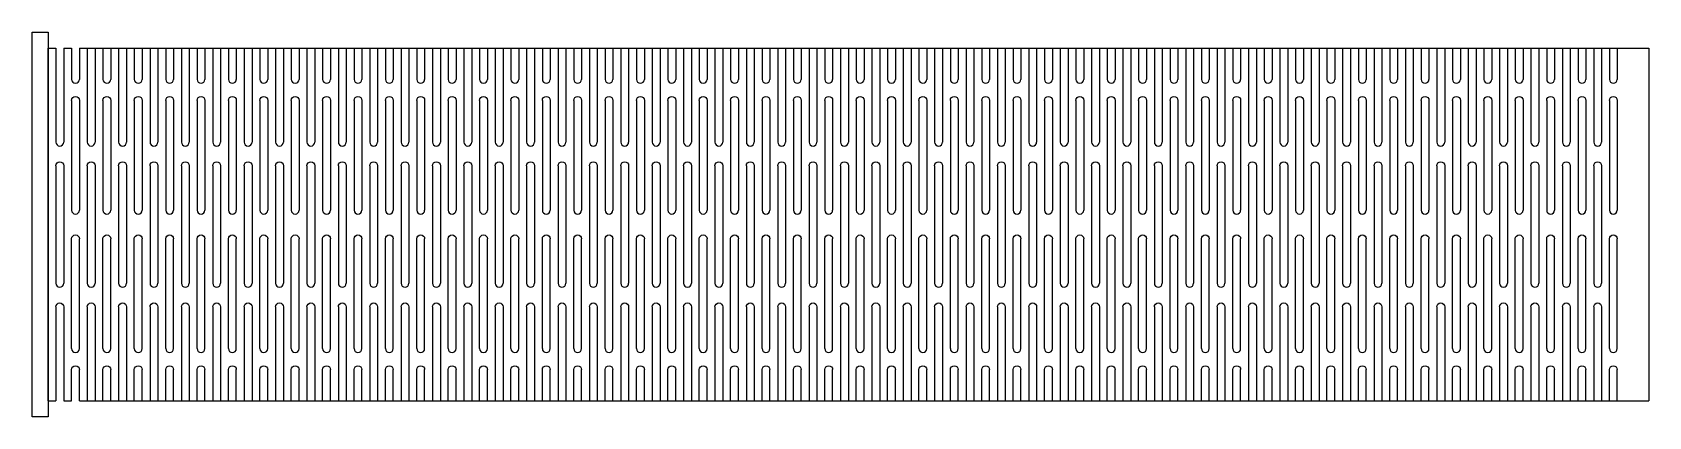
# Model space of a CAD drawing. Extents: x -0.2 to 20.4, y -0.2 to 4.7.
import ezdxf

# ---------------------------------------------------------------- set-up
doc = ezdxf.new("R2010")
doc.units = 0
doc.header["$MEASUREMENT"] = 0
doc.layers.add('VISIBLE', color=7, linetype='CONTINUOUS')

msp = doc.modelspace()

# ---------------------------------------------------------------- linework, layer by layer
at = {"layer": 'VISIBLE'}
for p, q in [((-0.2, 4.7), (0, 4.7)), ((-0.2, -0.2), (-0.2, 4.7)), ((0, 4.7), (0, 4.5)), ((0, 4.5), (0.1, 4.5)), ((0, 4.5), (0, 0)), ((0, 0), (0, 4.5)), ((0.1, 4.5), (0.1, 3.3)), ((0.2, 4.5), (0.3, 4.5)), ((0.2, 4.5), (0.2, 3.3)), ((0.3, 4.5), (0.3, 4.1)), ((0.4, 4.5), (20.4, 4.5)), ((0.4, 4.5), (0.4, 4.1)), ((0.5, 4.5), (0.5, 3.3)), ((0.6, 4.5), (0.6, 3.3)), ((0.7, 4.5), (0.7, 4.1)), ((0.8, 4.5), (0.8, 4.1)), ((0.9, 4.5), (0.9, 3.3)), ((1, 4.5), (1, 3.3)), ((1.1, 4.5), (1.1, 4.1)), ((1.2, 4.5), (1.2, 4.1)), ((1.3, 4.5), (1.3, 3.3)), ((1.4, 4.5), (1.4, 3.3)), ((1.5, 4.5), (1.5, 4.1)), ((1.6, 4.5), (1.6, 4.1)), ((1.7, 4.5), (1.7, 3.3)), ((1.8, 4.5), (1.8, 3.3)), ((1.9, 4.5), (1.9, 4.1)), ((2, 4.5), (2, 4.1)), ((2.1, 4.5), (2.1, 3.3)), ((2.2, 4.5), (2.2, 3.3)), ((2.3, 4.5), (2.3, 4.1)), ((2.4, 4.5), (2.4, 4.1)), ((2.5, 4.5), (2.5, 3.3)), ((2.6, 4.5), (2.6, 3.3)), ((2.7, 4.5), (2.7, 4.1)), ((2.8, 4.5), (2.8, 4.1)), ((2.9, 4.5), (2.9, 3.3)), ((3, 4.5), (3, 3.3)), ((3.1, 4.5), (3.1, 4.1)), ((3.2, 4.5), (3.2, 4.1)), ((3.3, 4.5), (3.3, 3.3)), ((3.4, 4.5), (3.4, 3.3)), ((3.5, 4.5), (3.5, 4.1)), ((3.6, 4.5), (3.6, 4.1)), ((3.7, 4.5), (3.7, 3.3)), ((3.8, 4.5), (3.8, 3.3)), ((3.9, 4.5), (3.9, 4.1)), ((4, 4.5), (4, 4.1)), ((4.1, 4.5), (4.1, 3.3)), ((4.2, 4.5), (4.2, 3.3)), ((4.3, 4.5), (4.3, 4.1)), ((4.4, 4.5), (4.4, 4.1)), ((4.5, 4.5), (4.5, 3.3)), ((4.6, 4.5), (4.6, 3.3)), ((4.7, 4.5), (4.7, 4.1)), ((4.8, 4.5), (4.8, 4.1)), ((4.9, 4.5), (4.9, 3.3)), ((5, 4.5), (5, 3.3)), ((5.1, 4.5), (5.1, 4.1)), ((5.2, 4.5), (5.2, 4.1)), ((5.3, 4.5), (5.3, 3.3)), ((5.4, 4.5), (5.4, 3.3)), ((5.5, 4.5), (5.5, 4.1)), ((5.6, 4.5), (5.6, 4.1)), ((5.7, 4.5), (5.7, 3.3)), ((5.8, 4.5), (5.8, 3.3)), ((5.9, 4.5), (5.9, 4.1)), ((6, 4.5), (6, 4.1)), ((6.1, 4.5), (6.1, 3.3)), ((6.2, 4.5), (6.2, 3.3)), ((6.3, 4.5), (6.3, 4.1)), ((6.4, 4.5), (6.4, 4.1)), ((6.5, 4.5), (6.5, 3.3)), ((6.6, 4.5), (6.6, 3.3)), ((6.7, 4.5), (6.7, 4.1)), ((6.8, 4.5), (6.8, 4.1)), ((6.9, 4.5), (6.9, 3.3)), ((7, 4.5), (7, 3.3)), ((7.1, 4.5), (7.1, 4.1)), ((7.2, 4.5), (7.2, 4.1)), ((7.3, 4.5), (7.3, 3.3)), ((7.4, 4.5), (7.4, 3.3)), ((7.5, 4.5), (7.5, 4.1)), ((7.6, 4.5), (7.6, 4.1)), ((7.7, 4.5), (7.7, 3.3)), ((7.8, 4.5), (7.8, 3.3)), ((7.9, 4.5), (7.9, 4.1)), ((8, 4.5), (8, 4.1)), ((8.1, 4.5), (8.1, 3.3)), ((8.2, 4.5), (8.2, 3.3)), ((8.3, 4.5), (8.3, 4.1)), ((8.4, 4.5), (8.4, 4.1)), ((8.5, 4.5), (8.5, 3.3)), ((8.6, 4.5), (8.6, 3.3)), ((8.7, 4.5), (8.7, 4.1)), ((8.8, 4.5), (8.8, 4.1)), ((8.9, 4.5), (8.9, 3.3)), ((9, 4.5), (9, 3.3)), ((9.1, 4.5), (9.1, 4.1)), ((9.2, 4.5), (9.2, 4.1)), ((9.3, 4.5), (9.3, 3.3)), ((9.4, 4.5), (9.4, 3.3)), ((9.5, 4.5), (9.5, 4.1)), ((9.6, 4.5), (9.6, 4.1)), ((9.7, 4.5), (9.7, 3.3)), ((9.8, 4.5), (9.8, 3.3)), ((9.9, 4.5), (9.9, 4.1)), ((10, 4.5), (10, 4.1)), ((10.1, 4.5), (10.1, 3.3)), ((10.2, 4.5), (10.2, 3.3)), ((10.3, 4.5), (10.3, 4.1)), ((10.4, 4.5), (10.4, 4.1)), ((10.5, 4.5), (10.5, 3.3)), ((10.6, 4.5), (10.6, 3.3)), ((10.7, 4.5), (10.7, 4.1)), ((10.8, 4.5), (10.8, 4.1)), ((10.9, 4.5), (10.9, 3.3)), ((11, 4.5), (11, 3.3)), ((11.1, 4.5), (11.1, 4.1)), ((11.2, 4.5), (11.2, 4.1)), ((11.3, 4.5), (11.3, 3.3)), ((11.4, 4.5), (11.4, 3.3)), ((11.5, 4.5), (11.5, 4.1)), ((11.6, 4.5), (11.6, 4.1)), ((11.7, 4.5), (11.7, 3.3)), ((11.8, 4.5), (11.8, 3.3)), ((11.9, 4.5), (11.9, 4.1)), ((12, 4.5), (12, 4.1)), ((12.1, 4.5), (12.1, 3.3)), ((12.2, 4.5), (12.2, 3.3)), ((12.3, 4.5), (12.3, 4.1)), ((12.4, 4.5), (12.4, 4.1)), ((12.5, 4.5), (12.5, 3.3)), ((12.6, 4.5), (12.6, 3.3)), ((12.7, 4.5), (12.7, 4.1)), ((12.8, 4.5), (12.8, 4.1)), ((12.9, 4.5), (12.9, 3.3)), ((13, 4.5), (13, 3.3)), ((13.1, 4.5), (13.1, 4.1)), ((13.2, 4.5), (13.2, 4.1)), ((13.3, 4.5), (13.3, 3.3)), ((13.4, 4.5), (13.4, 3.3)), ((13.5, 4.5), (13.5, 4.1)), ((13.6, 4.5), (13.6, 4.1)), ((13.7, 4.5), (13.7, 3.3)), ((13.8, 4.5), (13.8, 3.3)), ((13.9, 4.5), (13.9, 4.1)), ((14, 4.5), (14, 4.1)), ((14.1, 4.5), (14.1, 3.3)), ((14.2, 4.5), (14.2, 3.3)), ((14.3, 4.5), (14.3, 4.1)), ((14.4, 4.5), (14.4, 4.1)), ((14.5, 4.5), (14.5, 3.3)), ((14.6, 4.5), (14.6, 3.3)), ((14.7, 4.5), (14.7, 4.1)), ((14.8, 4.5), (14.8, 4.1)), ((14.9, 4.5), (14.9, 3.3)), ((15, 4.5), (15, 3.3)), ((15.1, 4.5), (15.1, 4.1)), ((15.2, 4.5), (15.2, 4.1)), ((15.3, 4.5), (15.3, 3.3)), ((15.4, 4.5), (15.4, 3.3)), ((15.5, 4.5), (15.5, 4.1)), ((15.6, 4.5), (15.6, 4.1)), ((15.7, 4.5), (15.7, 3.3)), ((15.8, 4.5), (15.8, 3.3)), ((15.9, 4.5), (15.9, 4.1)), ((16, 4.5), (16, 4.1)), ((16.1, 4.5), (16.1, 3.3)), ((16.2, 4.5), (16.2, 3.3)), ((16.3, 4.5), (16.3, 4.1)), ((16.4, 4.5), (16.4, 4.1)), ((16.5, 4.5), (16.5, 3.3)), ((16.6, 4.5), (16.6, 3.3)), ((16.7, 4.5), (16.7, 4.1)), ((16.8, 4.5), (16.8, 4.1)), ((16.9, 4.5), (16.9, 3.3)), ((17, 4.5), (17, 3.3)), ((17.1, 4.5), (17.1, 4.1)), ((17.2, 4.5), (17.2, 4.1)), ((17.3, 4.5), (17.3, 3.3)), ((17.4, 4.5), (17.4, 3.3)), ((17.5, 4.5), (17.5, 4.1)), ((17.6, 4.5), (17.6, 4.1)), ((17.7, 4.5), (17.7, 3.3)), ((17.8, 4.5), (17.8, 3.3)), ((17.9, 4.5), (17.9, 4.1)), ((18, 4.5), (18, 4.1)), ((18.1, 4.5), (18.1, 3.3)), ((18.2, 4.5), (18.2, 3.3)), ((18.3, 4.5), (18.3, 4.1)), ((18.4, 4.5), (18.4, 4.1)), ((18.5, 4.5), (18.5, 3.3)), ((18.6, 4.5), (18.6, 3.3)), ((18.7, 4.5), (18.7, 4.1)), ((18.8, 4.5), (18.8, 4.1)), ((18.9, 4.5), (18.9, 3.3)), ((19, 4.5), (19, 3.3)), ((19.1, 4.5), (19.1, 4.1)), ((19.2, 4.5), (19.2, 4.1)), ((19.3, 4.5), (19.3, 3.3)), ((19.4, 4.5), (19.4, 3.3)), ((19.5, 4.5), (19.5, 4.1)), ((19.6, 4.5), (19.6, 4.1)), ((19.7, 4.5), (19.7, 3.3)), ((19.8, 4.5), (19.8, 3.3)), ((19.9, 4.5), (19.9, 4.1)), ((20, 4.5), (20, 4.1)), ((20.4, 4.5), (20.4, 0)), ((0.3, 3.832), (0.3, 2.432)), ((0.4, 3.832), (0.4, 2.432)), ((0.7, 3.832), (0.7, 2.432)), ((0.8, 3.832), (0.8, 2.432)), ((1.1, 3.832), (1.1, 2.432)), ((1.2, 3.832), (1.2, 2.432)), ((1.5, 3.832), (1.5, 2.432)), ((1.6, 3.832), (1.6, 2.432)), ((1.9, 3.832), (1.9, 2.432)), ((2, 3.832), (2, 2.432)), ((2.3, 3.832), (2.3, 2.432)), ((2.4, 3.832), (2.4, 2.432)), ((2.7, 3.832), (2.7, 2.432)), ((2.8, 3.832), (2.8, 2.432)), ((3.1, 3.832), (3.1, 2.432)), ((3.2, 3.832), (3.2, 2.432)), ((3.5, 3.832), (3.5, 2.432)), ((3.6, 3.832), (3.6, 2.432)), ((3.9, 3.832), (3.9, 2.432)), ((4, 3.832), (4, 2.432)), ((4.3, 3.832), (4.3, 2.432)), ((4.4, 3.832), (4.4, 2.432)), ((4.7, 3.832), (4.7, 2.432)), ((4.8, 3.832), (4.8, 2.432)), ((5.1, 3.832), (5.1, 2.432)), ((5.2, 3.832), (5.2, 2.432)), ((5.5, 3.832), (5.5, 2.432)), ((5.6, 3.832), (5.6, 2.432)), ((5.9, 3.832), (5.9, 2.432)), ((6, 3.832), (6, 2.432)), ((6.3, 3.832), (6.3, 2.432)), ((6.4, 3.832), (6.4, 2.432)), ((6.7, 3.832), (6.7, 2.432)), ((6.8, 3.832), (6.8, 2.432)), ((7.1, 3.832), (7.1, 2.432)), ((7.2, 3.832), (7.2, 2.432)), ((7.5, 3.832), (7.5, 2.432)), ((7.6, 3.832), (7.6, 2.432)), ((7.9, 3.832), (7.9, 2.432)), ((8, 3.832), (8, 2.432)), ((8.3, 3.832), (8.3, 2.432)), ((8.4, 3.832), (8.4, 2.432)), ((8.7, 3.832), (8.7, 2.432)), ((8.8, 3.832), (8.8, 2.432)), ((9.1, 3.832), (9.1, 2.432)), ((9.2, 3.832), (9.2, 2.432)), ((9.5, 3.832), (9.5, 2.432)), ((9.6, 3.832), (9.6, 2.432)), ((9.9, 3.832), (9.9, 2.432)), ((10, 3.832), (10, 2.432)), ((10.3, 3.832), (10.3, 2.432)), ((10.4, 3.832), (10.4, 2.432)), ((10.7, 3.832), (10.7, 2.432)), ((10.8, 3.832), (10.8, 2.432)), ((11.1, 3.832), (11.1, 2.432)), ((11.2, 3.832), (11.2, 2.432)), ((11.5, 3.832), (11.5, 2.432)), ((11.6, 3.832), (11.6, 2.432)), ((11.9, 3.832), (11.9, 2.432)), ((12, 3.832), (12, 2.432)), ((12.3, 3.832), (12.3, 2.432)), ((12.4, 3.832), (12.4, 2.432)), ((12.7, 3.832), (12.7, 2.432)), ((12.8, 3.832), (12.8, 2.432)), ((13.1, 3.832), (13.1, 2.432)), ((13.2, 3.832), (13.2, 2.432)), ((13.5, 3.832), (13.5, 2.432)), ((13.6, 3.832), (13.6, 2.432)), ((13.9, 3.832), (13.9, 2.432)), ((14, 3.832), (14, 2.432)), ((14.3, 3.832), (14.3, 2.432)), ((14.4, 3.832), (14.4, 2.432)), ((14.7, 3.832), (14.7, 2.432)), ((14.8, 3.832), (14.8, 2.432)), ((15.1, 3.832), (15.1, 2.432)), ((15.2, 3.832), (15.2, 2.432)), ((15.5, 3.832), (15.5, 2.432)), ((15.6, 3.832), (15.6, 2.432)), ((15.9, 3.832), (15.9, 2.432)), ((16, 3.832), (16, 2.432)), ((16.3, 3.832), (16.3, 2.432)), ((16.4, 3.832), (16.4, 2.432)), ((16.7, 3.832), (16.7, 2.432)), ((16.8, 3.832), (16.8, 2.432)), ((17.1, 3.832), (17.1, 2.432)), ((17.2, 3.832), (17.2, 2.432)), ((17.5, 3.832), (17.5, 2.432)), ((17.6, 3.832), (17.6, 2.432)), ((17.9, 3.832), (17.9, 2.432)), ((18, 3.832), (18, 2.432)), ((18.3, 3.832), (18.3, 2.432)), ((18.4, 3.832), (18.4, 2.432)), ((18.7, 3.832), (18.7, 2.432)), ((18.8, 3.832), (18.8, 2.432)), ((19.1, 3.832), (19.1, 2.432)), ((19.2, 3.832), (19.2, 2.432)), ((19.5, 3.832), (19.5, 2.432)), ((19.6, 3.832), (19.6, 2.432)), ((19.9, 3.832), (19.9, 2.432)), ((20, 3.832), (20, 2.432)), ((0.1, 3), (0.1, 1.5)), ((0.2, 3), (0.2, 1.5)), ((0.5, 3), (0.5, 1.5)), ((0.6, 3), (0.6, 1.5)), ((0.9, 3), (0.9, 1.5)), ((1, 3), (1, 1.5)), ((1.3, 3), (1.3, 1.5)), ((1.4, 3), (1.4, 1.5)), ((1.7, 3), (1.7, 1.5)), ((1.8, 3), (1.8, 1.5)), ((2.1, 3), (2.1, 1.5)), ((2.2, 3), (2.2, 1.5)), ((2.5, 3), (2.5, 1.5)), ((2.6, 3), (2.6, 1.5)), ((2.9, 3), (2.9, 1.5)), ((3, 3), (3, 1.5)), ((3.3, 3), (3.3, 1.5)), ((3.4, 3), (3.4, 1.5)), ((3.7, 3), (3.7, 1.5)), ((3.8, 3), (3.8, 1.5)), ((4.1, 3), (4.1, 1.5)), ((4.2, 3), (4.2, 1.5)), ((4.5, 3), (4.5, 1.5)), ((4.6, 3), (4.6, 1.5)), ((4.9, 3), (4.9, 1.5)), ((5, 3), (5, 1.5)), ((5.3, 3), (5.3, 1.5)), ((5.4, 3), (5.4, 1.5)), ((5.7, 3), (5.7, 1.5)), ((5.8, 3), (5.8, 1.5)), ((6.1, 3), (6.1, 1.5)), ((6.2, 3), (6.2, 1.5)), ((6.5, 3), (6.5, 1.5)), ((6.6, 3), (6.6, 1.5)), ((6.9, 3), (6.9, 1.5)), ((7, 3), (7, 1.5)), ((7.3, 3), (7.3, 1.5)), ((7.4, 3), (7.4, 1.5)), ((7.7, 3), (7.7, 1.5)), ((7.8, 3), (7.8, 1.5)), ((8.1, 3), (8.1, 1.5)), ((8.2, 3), (8.2, 1.5)), ((8.5, 3), (8.5, 1.5)), ((8.6, 3), (8.6, 1.5)), ((8.9, 3), (8.9, 1.5)), ((9, 3), (9, 1.5)), ((9.3, 3), (9.3, 1.5)), ((9.4, 3), (9.4, 1.5)), ((9.7, 3), (9.7, 1.5)), ((9.8, 3), (9.8, 1.5)), ((10.1, 3), (10.1, 1.5)), ((10.2, 3), (10.2, 1.5)), ((10.5, 3), (10.5, 1.5)), ((10.6, 3), (10.6, 1.5)), ((10.9, 3), (10.9, 1.5)), ((11, 3), (11, 1.5)), ((11.3, 3), (11.3, 1.5)), ((11.4, 3), (11.4, 1.5)), ((11.7, 3), (11.7, 1.5)), ((11.8, 3), (11.8, 1.5)), ((12.1, 3), (12.1, 1.5)), ((12.2, 3), (12.2, 1.5)), ((12.5, 3), (12.5, 1.5)), ((12.6, 3), (12.6, 1.5)), ((12.9, 3), (12.9, 1.5)), ((13, 3), (13, 1.5)), ((13.3, 3), (13.3, 1.5)), ((13.4, 3), (13.4, 1.5)), ((13.7, 3), (13.7, 1.5)), ((13.8, 3), (13.8, 1.5)), ((14.1, 3), (14.1, 1.5)), ((14.2, 3), (14.2, 1.5)), ((14.5, 3), (14.5, 1.5)), ((14.6, 3), (14.6, 1.5)), ((14.9, 3), (14.9, 1.5)), ((15, 3), (15, 1.5)), ((15.3, 3), (15.3, 1.5)), ((15.4, 3), (15.4, 1.5)), ((15.7, 3), (15.7, 1.5)), ((15.8, 3), (15.8, 1.5)), ((16.1, 3), (16.1, 1.5)), ((16.2, 3), (16.2, 1.5)), ((16.5, 3), (16.5, 1.5)), ((16.6, 3), (16.6, 1.5)), ((16.9, 3), (16.9, 1.5)), ((17, 3), (17, 1.5)), ((17.3, 3), (17.3, 1.5)), ((17.4, 3), (17.4, 1.5)), ((17.7, 3), (17.7, 1.5)), ((17.8, 3), (17.8, 1.5)), ((18.1, 3), (18.1, 1.5)), ((18.2, 3), (18.2, 1.5)), ((18.5, 3), (18.5, 1.5)), ((18.6, 3), (18.6, 1.5)), ((18.9, 3), (18.9, 1.5)), ((19, 3), (19, 1.5)), ((19.3, 3), (19.3, 1.5)), ((19.4, 3), (19.4, 1.5)), ((19.7, 3), (19.7, 1.5)), ((19.8, 3), (19.8, 1.5)), ((0.3, 0.668), (0.3, 2.068)), ((0.4, 0.668), (0.4, 2.068)), ((0.7, 0.668), (0.7, 2.068)), ((0.8, 0.668), (0.8, 2.068)), ((1.1, 0.668), (1.1, 2.068)), ((1.2, 0.668), (1.2, 2.068)), ((1.5, 0.668), (1.5, 2.068)), ((1.6, 0.668), (1.6, 2.068)), ((1.9, 0.668), (1.9, 2.068)), ((2, 0.668), (2, 2.068)), ((2.3, 0.668), (2.3, 2.068)), ((2.4, 0.668), (2.4, 2.068)), ((2.7, 0.668), (2.7, 2.068)), ((2.8, 0.668), (2.8, 2.068)), ((3.1, 0.668), (3.1, 2.068)), ((3.2, 0.668), (3.2, 2.068)), ((3.5, 0.668), (3.5, 2.068)), ((3.6, 0.668), (3.6, 2.068)), ((3.9, 0.668), (3.9, 2.068)), ((4, 0.668), (4, 2.068)), ((4.3, 0.668), (4.3, 2.068)), ((4.4, 0.668), (4.4, 2.068)), ((4.7, 0.668), (4.7, 2.068)), ((4.8, 0.668), (4.8, 2.068)), ((5.1, 0.668), (5.1, 2.068)), ((5.2, 0.668), (5.2, 2.068)), ((5.5, 0.668), (5.5, 2.068)), ((5.6, 0.668), (5.6, 2.068)), ((5.9, 0.668), (5.9, 2.068)), ((6, 0.668), (6, 2.068)), ((6.3, 0.668), (6.3, 2.068)), ((6.4, 0.668), (6.4, 2.068)), ((6.7, 0.668), (6.7, 2.068)), ((6.8, 0.668), (6.8, 2.068)), ((7.1, 0.668), (7.1, 2.068)), ((7.2, 0.668), (7.2, 2.068)), ((7.5, 0.668), (7.5, 2.068)), ((7.6, 0.668), (7.6, 2.068)), ((7.9, 0.668), (7.9, 2.068)), ((8, 0.668), (8, 2.068)), ((8.3, 0.668), (8.3, 2.068)), ((8.4, 0.668), (8.4, 2.068)), ((8.7, 0.668), (8.7, 2.068)), ((8.8, 0.668), (8.8, 2.068)), ((9.1, 0.668), (9.1, 2.068)), ((9.2, 0.668), (9.2, 2.068)), ((9.5, 0.668), (9.5, 2.068)), ((9.6, 0.668), (9.6, 2.068)), ((9.9, 0.668), (9.9, 2.068)), ((10, 0.668), (10, 2.068)), ((10.3, 0.668), (10.3, 2.068)), ((10.4, 0.668), (10.4, 2.068)), ((10.7, 0.668), (10.7, 2.068)), ((10.8, 0.668), (10.8, 2.068)), ((11.1, 0.668), (11.1, 2.068)), ((11.2, 0.668), (11.2, 2.068)), ((11.5, 0.668), (11.5, 2.068)), ((11.6, 0.668), (11.6, 2.068)), ((11.9, 0.668), (11.9, 2.068)), ((12, 0.668), (12, 2.068)), ((12.3, 0.668), (12.3, 2.068)), ((12.4, 0.668), (12.4, 2.068)), ((12.7, 0.668), (12.7, 2.068)), ((12.8, 0.668), (12.8, 2.068)), ((13.1, 0.668), (13.1, 2.068)), ((13.2, 0.668), (13.2, 2.068)), ((13.5, 0.668), (13.5, 2.068)), ((13.6, 0.668), (13.6, 2.068)), ((13.9, 0.668), (13.9, 2.068)), ((14, 0.668), (14, 2.068)), ((14.3, 0.668), (14.3, 2.068)), ((14.4, 0.668), (14.4, 2.068)), ((14.7, 0.668), (14.7, 2.068)), ((14.8, 0.668), (14.8, 2.068)), ((15.1, 0.668), (15.1, 2.068)), ((15.2, 0.668), (15.2, 2.068)), ((15.5, 0.668), (15.5, 2.068)), ((15.6, 0.668), (15.6, 2.068)), ((15.9, 0.668), (15.9, 2.068)), ((16, 0.668), (16, 2.068)), ((16.3, 0.668), (16.3, 2.068)), ((16.4, 0.668), (16.4, 2.068)), ((16.7, 0.668), (16.7, 2.068)), ((16.8, 0.668), (16.8, 2.068)), ((17.1, 0.668), (17.1, 2.068)), ((17.2, 0.668), (17.2, 2.068)), ((17.5, 0.668), (17.5, 2.068)), ((17.6, 0.668), (17.6, 2.068)), ((17.9, 0.668), (17.9, 2.068)), ((18, 0.668), (18, 2.068)), ((18.3, 0.668), (18.3, 2.068)), ((18.4, 0.668), (18.4, 2.068)), ((18.7, 0.668), (18.7, 2.068)), ((18.8, 0.668), (18.8, 2.068)), ((19.1, 0.668), (19.1, 2.068)), ((19.2, 0.668), (19.2, 2.068)), ((19.5, 0.668), (19.5, 2.068)), ((19.6, 0.668), (19.6, 2.068)), ((19.9, 0.668), (19.9, 2.068)), ((20, 0.668), (20, 2.068)), ((0.1, 1.2), (0.1, 0)), ((0.2, 1.2), (0.2, 0)), ((0.5, 1.2), (0.5, 0)), ((0.6, 1.2), (0.6, 0)), ((0.9, 1.2), (0.9, 0)), ((1, 1.2), (1, 0)), ((1.3, 1.2), (1.3, 0)), ((1.4, 1.2), (1.4, 0)), ((1.7, 1.2), (1.7, 0)), ((1.8, 1.2), (1.8, 0)), ((2.1, 1.2), (2.1, 0)), ((2.2, 1.2), (2.2, 0)), ((2.5, 1.2), (2.5, 0)), ((2.6, 1.2), (2.6, 0)), ((2.9, 1.2), (2.9, 0)), ((3, 1.2), (3, 0)), ((3.3, 1.2), (3.3, 0)), ((3.4, 1.2), (3.4, 0)), ((3.7, 1.2), (3.7, 0)), ((3.8, 1.2), (3.8, 0)), ((4.1, 1.2), (4.1, 0)), ((4.2, 1.2), (4.2, 0)), ((4.5, 1.2), (4.5, 0)), ((4.6, 1.2), (4.6, 0)), ((4.9, 1.2), (4.9, 0)), ((5, 1.2), (5, 0)), ((5.3, 1.2), (5.3, 0)), ((5.4, 1.2), (5.4, 0)), ((5.7, 1.2), (5.7, 0)), ((5.8, 1.2), (5.8, 0)), ((6.1, 1.2), (6.1, 0)), ((6.2, 1.2), (6.2, 0)), ((6.5, 1.2), (6.5, 0)), ((6.6, 1.2), (6.6, 0)), ((6.9, 1.2), (6.9, 0)), ((7, 1.2), (7, 0)), ((7.3, 1.2), (7.3, 0)), ((7.4, 1.2), (7.4, 0)), ((7.7, 1.2), (7.7, 0)), ((7.8, 1.2), (7.8, 0)), ((8.1, 1.2), (8.1, 0)), ((8.2, 1.2), (8.2, 0)), ((8.5, 1.2), (8.5, 0)), ((8.6, 1.2), (8.6, 0)), ((8.9, 1.2), (8.9, 0)), ((9, 1.2), (9, 0)), ((9.3, 1.2), (9.3, 0)), ((9.4, 1.2), (9.4, 0)), ((9.7, 1.2), (9.7, 0)), ((9.8, 1.2), (9.8, 0)), ((10.1, 1.2), (10.1, 0)), ((10.2, 1.2), (10.2, 0)), ((10.5, 1.2), (10.5, 0)), ((10.6, 1.2), (10.6, 0)), ((10.9, 1.2), (10.9, 0)), ((11, 1.2), (11, 0)), ((11.3, 1.2), (11.3, 0)), ((11.4, 1.2), (11.4, 0)), ((11.7, 1.2), (11.7, 0)), ((11.8, 1.2), (11.8, 0)), ((12.1, 1.2), (12.1, 0)), ((12.2, 1.2), (12.2, 0)), ((12.5, 1.2), (12.5, 0)), ((12.6, 1.2), (12.6, 0)), ((12.9, 1.2), (12.9, 0)), ((13, 1.2), (13, 0)), ((13.3, 1.2), (13.3, 0)), ((13.4, 1.2), (13.4, 0)), ((13.7, 1.2), (13.7, 0)), ((13.8, 1.2), (13.8, 0)), ((14.1, 1.2), (14.1, 0)), ((14.2, 1.2), (14.2, 0)), ((14.5, 1.2), (14.5, 0)), ((14.6, 1.2), (14.6, 0)), ((14.9, 1.2), (14.9, 0)), ((15, 1.2), (15, 0)), ((15.3, 1.2), (15.3, 0)), ((15.4, 1.2), (15.4, 0)), ((15.7, 1.2), (15.7, 0)), ((15.8, 1.2), (15.8, 0)), ((16.1, 1.2), (16.1, 0)), ((16.2, 1.2), (16.2, 0)), ((16.5, 1.2), (16.5, 0)), ((16.6, 1.2), (16.6, 0)), ((16.9, 1.2), (16.9, 0)), ((17, 1.2), (17, 0)), ((17.3, 1.2), (17.3, 0)), ((17.4, 1.2), (17.4, 0)), ((17.7, 1.2), (17.7, 0)), ((17.8, 1.2), (17.8, 0)), ((18.1, 1.2), (18.1, 0)), ((18.2, 1.2), (18.2, 0)), ((18.5, 1.2), (18.5, 0)), ((18.6, 1.2), (18.6, 0)), ((18.9, 1.2), (18.9, 0)), ((19, 1.2), (19, 0)), ((19.3, 1.2), (19.3, 0)), ((19.4, 1.2), (19.4, 0)), ((19.7, 1.2), (19.7, 0)), ((19.8, 1.2), (19.8, 0)), ((0.3, 0), (0.3, 0.4)), ((0.4, 0), (0.4, 0.4)), ((0.7, 0), (0.7, 0.4)), ((0.8, 0), (0.8, 0.4)), ((1.1, 0), (1.1, 0.4)), ((1.2, 0), (1.2, 0.4)), ((1.5, 0), (1.5, 0.4)), ((1.6, 0), (1.6, 0.4)), ((1.9, 0), (1.9, 0.4)), ((2, 0), (2, 0.4)), ((2.3, 0), (2.3, 0.4)), ((2.4, 0), (2.4, 0.4)), ((2.7, 0), (2.7, 0.4)), ((2.8, 0), (2.8, 0.4)), ((3.1, 0), (3.1, 0.4)), ((3.2, 0), (3.2, 0.4)), ((3.5, 0), (3.5, 0.4)), ((3.6, 0), (3.6, 0.4)), ((3.9, 0), (3.9, 0.4)), ((4, 0), (4, 0.4)), ((4.3, 0), (4.3, 0.4)), ((4.4, 0), (4.4, 0.4)), ((4.7, 0), (4.7, 0.4)), ((4.8, 0), (4.8, 0.4)), ((5.1, 0), (5.1, 0.4)), ((5.2, 0), (5.2, 0.4)), ((5.5, 0), (5.5, 0.4)), ((5.6, 0), (5.6, 0.4)), ((5.9, 0), (5.9, 0.4)), ((6, 0), (6, 0.4)), ((6.3, 0), (6.3, 0.4)), ((6.4, 0), (6.4, 0.4)), ((6.7, 0), (6.7, 0.4)), ((6.8, 0), (6.8, 0.4)), ((7.1, 0), (7.1, 0.4)), ((7.2, 0), (7.2, 0.4)), ((7.5, 0), (7.5, 0.4)), ((7.6, 0), (7.6, 0.4)), ((7.9, 0), (7.9, 0.4)), ((8, 0), (8, 0.4)), ((8.3, 0), (8.3, 0.4)), ((8.4, 0), (8.4, 0.4)), ((8.7, 0), (8.7, 0.4)), ((8.8, 0), (8.8, 0.4)), ((9.1, 0), (9.1, 0.4)), ((9.2, 0), (9.2, 0.4)), ((9.5, 0), (9.5, 0.4)), ((9.6, 0), (9.6, 0.4)), ((9.9, 0), (9.9, 0.4)), ((10, 0), (10, 0.4)), ((10.3, 0), (10.3, 0.4)), ((10.4, 0), (10.4, 0.4)), ((10.7, 0), (10.7, 0.4)), ((10.8, 0), (10.8, 0.4)), ((11.1, 0), (11.1, 0.4)), ((11.2, 0), (11.2, 0.4)), ((11.5, 0), (11.5, 0.4)), ((11.6, 0), (11.6, 0.4)), ((11.9, 0), (11.9, 0.4)), ((12, 0), (12, 0.4)), ((12.3, 0), (12.3, 0.4)), ((12.4, 0), (12.4, 0.4)), ((12.7, 0), (12.7, 0.4)), ((12.8, 0), (12.8, 0.4)), ((13.1, 0), (13.1, 0.4)), ((13.2, 0), (13.2, 0.4)), ((13.5, 0), (13.5, 0.4)), ((13.6, 0), (13.6, 0.4)), ((13.9, 0), (13.9, 0.4)), ((14, 0), (14, 0.4)), ((14.3, 0), (14.3, 0.4)), ((14.4, 0), (14.4, 0.4)), ((14.7, 0), (14.7, 0.4)), ((14.8, 0), (14.8, 0.4)), ((15.1, 0), (15.1, 0.4)), ((15.2, 0), (15.2, 0.4)), ((15.5, 0), (15.5, 0.4)), ((15.6, 0), (15.6, 0.4)), ((15.9, 0), (15.9, 0.4)), ((16, 0), (16, 0.4)), ((16.3, 0), (16.3, 0.4)), ((16.4, 0), (16.4, 0.4)), ((16.7, 0), (16.7, 0.4)), ((16.8, 0), (16.8, 0.4)), ((17.1, 0), (17.1, 0.4)), ((17.2, 0), (17.2, 0.4)), ((17.5, 0), (17.5, 0.4)), ((17.6, 0), (17.6, 0.4)), ((17.9, 0), (17.9, 0.4)), ((18, 0), (18, 0.4)), ((18.3, 0), (18.3, 0.4)), ((18.4, 0), (18.4, 0.4)), ((18.7, 0), (18.7, 0.4)), ((18.8, 0), (18.8, 0.4)), ((19.1, 0), (19.1, 0.4)), ((19.2, 0), (19.2, 0.4)), ((19.5, 0), (19.5, 0.4)), ((19.6, 0), (19.6, 0.4)), ((19.9, 0), (19.9, 0.4)), ((20, 0), (20, 0.4)), ((0, 0), (0.1, 0)), ((0, 0), (0.1, 0)), ((0, 0), (0, -0.2)), ((0.2, 0), (0.3, 0)), ((0.2, 0), (0.3, 0)), ((0.4, 0), (0.5, 0)), ((0.4, 0), (20.4, 0)), ((0, -0.2), (-0.2, -0.2))]:
    msp.add_line(p, q, dxfattribs=at)
for centre in [(0.35, 4.1), (0.75, 4.1), (1.15, 4.1), (1.55, 4.1), (1.95, 4.1), (2.35, 4.1), (2.75, 4.1), (3.15, 4.1), (3.55, 4.1), (3.95, 4.1), (4.35, 4.1), (4.75, 4.1), (5.15, 4.1), (5.55, 4.1), (5.95, 4.1), (6.35, 4.1), (6.75, 4.1), (7.15, 4.1), (7.55, 4.1), (7.95, 4.1), (8.35, 4.1), (8.75, 4.1), (9.15, 4.1), (9.55, 4.1), (9.95, 4.1), (10.35, 4.1), (10.75, 4.1), (11.15, 4.1), (11.55, 4.1), (11.95, 4.1), (12.35, 4.1), (12.75, 4.1), (13.15, 4.1), (13.55, 4.1), (13.95, 4.1), (14.35, 4.1), (14.75, 4.1), (15.15, 4.1), (15.55, 4.1), (15.95, 4.1), (16.35, 4.1), (16.75, 4.1), (17.15, 4.1), (17.55, 4.1), (17.95, 4.1), (18.35, 4.1), (18.75, 4.1), (19.15, 4.1), (19.55, 4.1), (19.95, 4.1), (0.15, 3.3), (0.55, 3.3), (0.95, 3.3), (1.35, 3.3), (1.75, 3.3), (2.15, 3.3), (2.55, 3.3), (2.95, 3.3), (3.35, 3.3), (3.75, 3.3), (4.15, 3.3), (4.55, 3.3), (4.95, 3.3), (5.35, 3.3), (5.75, 3.3), (6.15, 3.3), (6.55, 3.3), (6.95, 3.3), (7.35, 3.3), (7.75, 3.3), (8.15, 3.3), (8.55, 3.3), (8.95, 3.3), (9.35, 3.3), (9.75, 3.3), (10.15, 3.3), (10.55, 3.3), (10.95, 3.3), (11.35, 3.3), (11.75, 3.3), (12.15, 3.3), (12.55, 3.3), (12.95, 3.3), (13.35, 3.3), (13.75, 3.3), (14.15, 3.3), (14.55, 3.3), (14.95, 3.3), (15.35, 3.3), (15.75, 3.3), (16.15, 3.3), (16.55, 3.3), (16.95, 3.3), (17.35, 3.3), (17.75, 3.3), (18.15, 3.3), (18.55, 3.3), (18.95, 3.3), (19.35, 3.3), (19.75, 3.3), (0.35, 2.432), (0.75, 2.432), (1.15, 2.432), (1.55, 2.432), (1.95, 2.432), (2.35, 2.432), (2.75, 2.432), (3.15, 2.432), (3.55, 2.432), (3.95, 2.432), (4.35, 2.432), (4.75, 2.432), (5.15, 2.432), (5.55, 2.432), (5.95, 2.432), (6.35, 2.432), (6.75, 2.432), (7.15, 2.432), (7.55, 2.432), (7.95, 2.432), (8.35, 2.432), (8.75, 2.432), (9.15, 2.432), (9.55, 2.432), (9.95, 2.432), (10.35, 2.432), (10.75, 2.432), (11.15, 2.432), (11.55, 2.432), (11.95, 2.432), (12.35, 2.432), (12.75, 2.432), (13.15, 2.432), (13.55, 2.432), (13.95, 2.432), (14.35, 2.432), (14.75, 2.432), (15.15, 2.432), (15.55, 2.432), (15.95, 2.432), (16.35, 2.432), (16.75, 2.432), (17.15, 2.432), (17.55, 2.432), (17.95, 2.432), (18.35, 2.432), (18.75, 2.432), (19.15, 2.432), (19.55, 2.432), (19.95, 2.432), (0.15, 1.5), (0.55, 1.5), (0.95, 1.5), (1.35, 1.5), (1.75, 1.5), (2.15, 1.5), (2.55, 1.5), (2.95, 1.5), (3.35, 1.5), (3.75, 1.5), (4.15, 1.5), (4.55, 1.5), (4.95, 1.5), (5.35, 1.5), (5.75, 1.5), (6.15, 1.5), (6.55, 1.5), (6.95, 1.5), (7.35, 1.5), (7.75, 1.5), (8.15, 1.5), (8.55, 1.5), (8.95, 1.5), (9.35, 1.5), (9.75, 1.5), (10.15, 1.5), (10.55, 1.5), (10.95, 1.5), (11.35, 1.5), (11.75, 1.5), (12.15, 1.5), (12.55, 1.5), (12.95, 1.5), (13.35, 1.5), (13.75, 1.5), (14.15, 1.5), (14.55, 1.5), (14.95, 1.5), (15.35, 1.5), (15.75, 1.5), (16.15, 1.5), (16.55, 1.5), (16.95, 1.5), (17.35, 1.5), (17.75, 1.5), (18.15, 1.5), (18.55, 1.5), (18.95, 1.5), (19.35, 1.5), (19.75, 1.5), (0.35, 0.668), (0.75, 0.668), (1.15, 0.668), (1.55, 0.668), (1.95, 0.668), (2.35, 0.668), (2.75, 0.668), (3.15, 0.668), (3.55, 0.668), (3.95, 0.668), (4.35, 0.668), (4.75, 0.668), (5.15, 0.668), (5.55, 0.668), (5.95, 0.668), (6.35, 0.668), (6.75, 0.668), (7.15, 0.668), (7.55, 0.668), (7.95, 0.668), (8.35, 0.668), (8.75, 0.668), (9.15, 0.668), (9.55, 0.668), (9.95, 0.668), (10.35, 0.668), (10.75, 0.668), (11.15, 0.668), (11.55, 0.668), (11.95, 0.668), (12.35, 0.668), (12.75, 0.668), (13.15, 0.668), (13.55, 0.668), (13.95, 0.668), (14.35, 0.668), (14.75, 0.668), (15.15, 0.668), (15.55, 0.668), (15.95, 0.668), (16.35, 0.668), (16.75, 0.668), (17.15, 0.668), (17.55, 0.668), (17.95, 0.668), (18.35, 0.668), (18.75, 0.668), (19.15, 0.668), (19.55, 0.668), (19.95, 0.668)]:
    msp.add_arc(centre, 0.05, 180, 0, dxfattribs=at)
at = {"layer": 'VISIBLE', "extrusion": (0, 0, -1)}
for centre in [(-0.35, 3.832), (-0.75, 3.832), (-1.15, 3.832), (-1.55, 3.832), (-1.95, 3.832), (-2.35, 3.832), (-2.75, 3.832), (-3.15, 3.832), (-3.55, 3.832), (-3.95, 3.832), (-4.35, 3.832), (-4.75, 3.832), (-5.15, 3.832), (-5.55, 3.832), (-5.95, 3.832), (-6.35, 3.832), (-6.75, 3.832), (-7.15, 3.832), (-7.55, 3.832), (-7.95, 3.832), (-8.35, 3.832), (-8.75, 3.832), (-9.15, 3.832), (-9.55, 3.832), (-9.95, 3.832), (-10.35, 3.832), (-10.75, 3.832), (-11.15, 3.832), (-11.55, 3.832), (-11.95, 3.832), (-12.35, 3.832), (-12.75, 3.832), (-13.15, 3.832), (-13.55, 3.832), (-13.95, 3.832), (-14.35, 3.832), (-14.75, 3.832), (-15.15, 3.832), (-15.55, 3.832), (-15.95, 3.832), (-16.35, 3.832), (-16.75, 3.832), (-17.15, 3.832), (-17.55, 3.832), (-17.95, 3.832), (-18.35, 3.832), (-18.75, 3.832), (-19.15, 3.832), (-19.55, 3.832), (-19.95, 3.832), (-0.15, 3), (-0.55, 3), (-0.95, 3), (-1.35, 3), (-1.75, 3), (-2.15, 3), (-2.55, 3), (-2.95, 3), (-3.35, 3), (-3.75, 3), (-4.15, 3), (-4.55, 3), (-4.95, 3), (-5.35, 3), (-5.75, 3), (-6.15, 3), (-6.55, 3), (-6.95, 3), (-7.35, 3), (-7.75, 3), (-8.15, 3), (-8.55, 3), (-8.95, 3), (-9.35, 3), (-9.75, 3), (-10.15, 3), (-10.55, 3), (-10.95, 3), (-11.35, 3), (-11.75, 3), (-12.15, 3), (-12.55, 3), (-12.95, 3), (-13.35, 3), (-13.75, 3), (-14.15, 3), (-14.55, 3), (-14.95, 3), (-15.35, 3), (-15.75, 3), (-16.15, 3), (-16.55, 3), (-16.95, 3), (-17.35, 3), (-17.75, 3), (-18.15, 3), (-18.55, 3), (-18.95, 3), (-19.35, 3), (-19.75, 3), (-0.35, 2.068), (-0.75, 2.068), (-1.15, 2.068), (-1.55, 2.068), (-1.95, 2.068), (-2.35, 2.068), (-2.75, 2.068), (-3.15, 2.068), (-3.55, 2.068), (-3.95, 2.068), (-4.35, 2.068), (-4.75, 2.068), (-5.15, 2.068), (-5.55, 2.068), (-5.95, 2.068), (-6.35, 2.068), (-6.75, 2.068), (-7.15, 2.068), (-7.55, 2.068), (-7.95, 2.068), (-8.35, 2.068), (-8.75, 2.068), (-9.15, 2.068), (-9.55, 2.068), (-9.95, 2.068), (-10.35, 2.068), (-10.75, 2.068), (-11.15, 2.068), (-11.55, 2.068), (-11.95, 2.068), (-12.35, 2.068), (-12.75, 2.068), (-13.15, 2.068), (-13.55, 2.068), (-13.95, 2.068), (-14.35, 2.068), (-14.75, 2.068), (-15.15, 2.068), (-15.55, 2.068), (-15.95, 2.068), (-16.35, 2.068), (-16.75, 2.068), (-17.15, 2.068), (-17.55, 2.068), (-17.95, 2.068), (-18.35, 2.068), (-18.75, 2.068), (-19.15, 2.068), (-19.55, 2.068), (-19.95, 2.068), (-0.15, 1.2), (-0.55, 1.2), (-0.95, 1.2), (-1.35, 1.2), (-1.75, 1.2), (-2.15, 1.2), (-2.55, 1.2), (-2.95, 1.2), (-3.35, 1.2), (-3.75, 1.2), (-4.15, 1.2), (-4.55, 1.2), (-4.95, 1.2), (-5.35, 1.2), (-5.75, 1.2), (-6.15, 1.2), (-6.55, 1.2), (-6.95, 1.2), (-7.35, 1.2), (-7.75, 1.2), (-8.15, 1.2), (-8.55, 1.2), (-8.95, 1.2), (-9.35, 1.2), (-9.75, 1.2), (-10.15, 1.2), (-10.55, 1.2), (-10.95, 1.2), (-11.35, 1.2), (-11.75, 1.2), (-12.15, 1.2), (-12.55, 1.2), (-12.95, 1.2), (-13.35, 1.2), (-13.75, 1.2), (-14.15, 1.2), (-14.55, 1.2), (-14.95, 1.2), (-15.35, 1.2), (-15.75, 1.2), (-16.15, 1.2), (-16.55, 1.2), (-16.95, 1.2), (-17.35, 1.2), (-17.75, 1.2), (-18.15, 1.2), (-18.55, 1.2), (-18.95, 1.2), (-19.35, 1.2), (-19.75, 1.2), (-0.35, 0.4), (-0.75, 0.4), (-1.15, 0.4), (-1.55, 0.4), (-1.95, 0.4), (-2.35, 0.4), (-2.75, 0.4), (-3.15, 0.4), (-3.55, 0.4), (-3.95, 0.4), (-4.35, 0.4), (-4.75, 0.4), (-5.15, 0.4), (-5.55, 0.4), (-5.95, 0.4), (-6.35, 0.4), (-6.75, 0.4), (-7.15, 0.4), (-7.55, 0.4), (-7.95, 0.4), (-8.35, 0.4), (-8.75, 0.4), (-9.15, 0.4), (-9.55, 0.4), (-9.95, 0.4), (-10.35, 0.4), (-10.75, 0.4), (-11.15, 0.4), (-11.55, 0.4), (-11.95, 0.4), (-12.35, 0.4), (-12.75, 0.4), (-13.15, 0.4), (-13.55, 0.4), (-13.95, 0.4), (-14.35, 0.4), (-14.75, 0.4), (-15.15, 0.4), (-15.55, 0.4), (-15.95, 0.4), (-16.35, 0.4), (-16.75, 0.4), (-17.15, 0.4), (-17.55, 0.4), (-17.95, 0.4), (-18.35, 0.4), (-18.75, 0.4), (-19.15, 0.4), (-19.55, 0.4), (-19.95, 0.4)]:
    msp.add_arc(centre, 0.05, 0, 180, dxfattribs=at)

doc.saveas('drawing.dxf')
